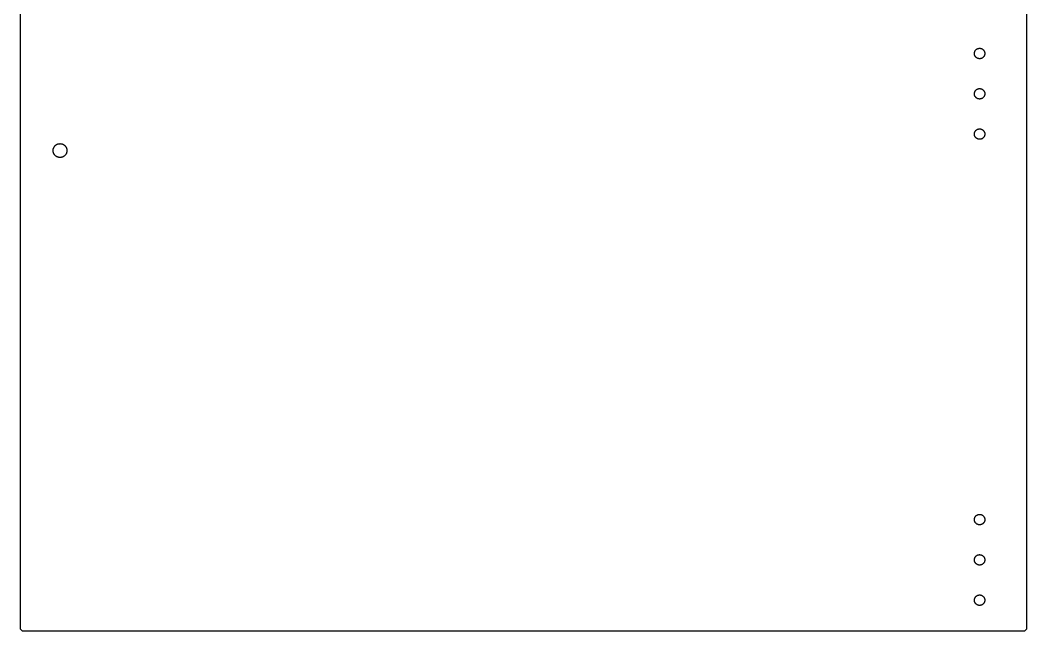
# Model space of a CAD drawing. Extents: x 0 to 328, y 398 to 796.
# Drawn here: x 0 to 328, y 398 to 597 of the extents above; entities that cross this region are included whole.
import ezdxf

# ---------------------------------------------------------------- set-up
doc = ezdxf.new("R2010")
doc.units = 0

msp = doc.modelspace()

# ---------------------------------------------------------------- linework, layer by layer
at = {"layer": 'Layer 1'}
for p, q in [((0, 747), (0, 399)), ((328, 399), (328, 747)), ((311.171, 587.051), (311.227, 587.134)), ((311.227, 587.134), (311.288, 587.213)), ((311.288, 587.213), (311.354, 587.288)), ((311.354, 587.288), (311.424, 587.359)), ((311.424, 587.359), (311.499, 587.426)), ((311.499, 587.426), (311.576, 587.488)), ((311.576, 587.488), (311.658, 587.546)), ((311.658, 587.546), (311.743, 587.599)), ((311.743, 587.599), (311.776, 587.617)), ((311.776, 587.617), (311.83, 587.646)), ((311.83, 587.646), (311.92, 587.689)), ((311.92, 587.689), (312.013, 587.726)), ((312.013, 587.726), (312.108, 587.758)), ((312.108, 587.758), (312.204, 587.784)), ((312.204, 587.784), (312.229, 587.789)), ((312.229, 587.789), (312.302, 587.804)), ((312.302, 587.804), (312.376, 587.815)), ((312.376, 587.815), (312.401, 587.819)), ((312.401, 587.819), (312.5, 587.828)), ((312.5, 587.828), (312.6, 587.831)), ((312.6, 587.831), (312.7, 587.828)), ((312.7, 587.828), (312.8, 587.819)), ((312.8, 587.819), (312.813, 587.817)), ((312.813, 587.817), (312.898, 587.804)), ((312.898, 587.804), (312.94, 587.796)), ((312.94, 587.796), (312.996, 587.784)), ((312.996, 587.784), (313.092, 587.758)), ((313.092, 587.758), (313.187, 587.726)), ((313.187, 587.726), (313.217, 587.714)), ((313.217, 587.714), (313.28, 587.689)), ((313.28, 587.689), (313.327, 587.667)), ((313.327, 587.667), (313.37, 587.647)), ((313.37, 587.647), (313.458, 587.599)), ((313.458, 587.599), (313.513, 587.564)), ((313.513, 587.564), (313.542, 587.546)), ((313.542, 587.546), (313.624, 587.488)), ((313.624, 587.488), (313.677, 587.446)), ((313.677, 587.446), (313.702, 587.426)), ((313.702, 587.426), (313.776, 587.359)), ((313.776, 587.359), (313.846, 587.287)), ((313.846, 587.287), (313.912, 587.213)), ((313.912, 587.213), (313.973, 587.133)), ((313.973, 587.133), (314.029, 587.051)), ((310.899, 586.105), (310.901, 586.205)), ((310.901, 586.079), (310.899, 586.105)), ((310.901, 586.205), (310.908, 586.304)), ((310.904, 586.005), (310.901, 586.079)), ((310.914, 585.906), (310.904, 586.005)), ((310.908, 586.304), (310.921, 586.404)), ((310.93, 585.807), (310.914, 585.906)), ((310.921, 586.404), (310.927, 586.431)), ((310.927, 586.431), (310.94, 586.501)), ((310.952, 585.71), (310.93, 585.807)), ((310.94, 586.501), (310.965, 586.598)), ((310.979, 585.614), (310.952, 585.71)), ((310.965, 586.598), (310.995, 586.693)), ((311.013, 585.52), (310.979, 585.614)), ((310.995, 586.693), (311.031, 586.787)), ((311.051, 585.428), (311.013, 585.52)), ((311.031, 586.787), (311.072, 586.878)), ((311.095, 585.338), (311.051, 585.428)), ((311.072, 586.878), (311.081, 586.894)), ((311.081, 586.894), (311.119, 586.966)), ((311.144, 585.251), (311.095, 585.338)), ((311.119, 586.966), (311.171, 587.051)), ((311.198, 585.167), (311.144, 585.251)), ((311.217, 585.142), (311.198, 585.167)), ((311.257, 585.087), (311.217, 585.142)), ((311.321, 585.009), (311.257, 585.087)), ((311.389, 584.936), (311.321, 585.009)), ((311.457, 584.871), (311.389, 584.936)), ((311.461, 584.867), (311.457, 584.871)), ((311.528, 584.81), (311.461, 584.867)), ((311.537, 584.803), (311.528, 584.81)), ((311.617, 584.742), (311.537, 584.803)), ((311.699, 584.687), (311.617, 584.742)), ((311.786, 584.637), (311.699, 584.687)), ((311.875, 584.592), (311.786, 584.637)), ((311.967, 584.552), (311.875, 584.592)), ((312.004, 584.538), (311.967, 584.552)), ((312.06, 584.517), (312.004, 584.538)), ((312.156, 584.488), (312.06, 584.517)), ((312.18, 584.483), (312.156, 584.488)), ((312.253, 584.465), (312.18, 584.483)), ((312.351, 584.448), (312.253, 584.465)), ((312.45, 584.436), (312.351, 584.448)), ((312.55, 584.43), (312.45, 584.436)), ((312.65, 584.43), (312.55, 584.43)), ((312.75, 584.436), (312.65, 584.43)), ((312.849, 584.448), (312.75, 584.436)), ((312.947, 584.465), (312.849, 584.448)), ((313.044, 584.488), (312.947, 584.465)), ((313.14, 584.517), (313.044, 584.488)), ((313.233, 584.552), (313.14, 584.517)), ((313.307, 584.584), (313.233, 584.552)), ((313.325, 584.591), (313.307, 584.584)), ((313.414, 584.637), (313.325, 584.591)), ((313.5, 584.687), (313.414, 584.637)), ((313.544, 584.716), (313.5, 584.687)), ((313.584, 584.742), (313.544, 584.716)), ((313.597, 584.752), (313.584, 584.742)), ((313.663, 584.802), (313.597, 584.752)), ((313.739, 584.867), (313.663, 584.802)), ((313.811, 584.936), (313.739, 584.867)), ((313.879, 585.009), (313.811, 584.936)), ((313.943, 585.086), (313.879, 585.009)), ((314.002, 585.167), (313.943, 585.086)), ((314.021, 585.196), (314.002, 585.167)), ((314.056, 585.251), (314.021, 585.196)), ((314.029, 587.051), (314.081, 586.966)), ((314.105, 585.338), (314.056, 585.251)), ((314.081, 586.966), (314.128, 586.877)), ((314.149, 585.428), (314.105, 585.338)), ((314.128, 586.877), (314.169, 586.787)), ((314.187, 585.52), (314.149, 585.428)), ((314.169, 586.787), (314.205, 586.693)), ((314.221, 585.614), (314.187, 585.52)), ((314.205, 586.693), (314.235, 586.598)), ((314.248, 585.71), (314.221, 585.614)), ((314.235, 586.598), (314.26, 586.502)), ((314.261, 585.77), (314.248, 585.71)), ((314.26, 586.502), (314.279, 586.403)), ((314.27, 585.807), (314.261, 585.77)), ((314.286, 585.906), (314.27, 585.807)), ((314.279, 586.403), (314.292, 586.304)), ((314.296, 586.005), (314.286, 585.906)), ((314.292, 586.304), (314.299, 586.205)), ((314.301, 586.105), (314.296, 586.005)), ((314.299, 586.205), (314.301, 586.105)), ((311.171, 573.921), (311.227, 574.004)), ((311.227, 574.004), (311.288, 574.083)), ((311.288, 574.083), (311.325, 574.124)), ((311.325, 574.124), (311.354, 574.158)), ((311.354, 574.158), (311.397, 574.201)), ((311.397, 574.201), (311.424, 574.229)), ((311.424, 574.229), (311.499, 574.296)), ((311.499, 574.296), (311.576, 574.358)), ((311.576, 574.358), (311.658, 574.416)), ((311.658, 574.416), (311.742, 574.469)), ((311.742, 574.469), (311.83, 574.516)), ((311.83, 574.516), (311.921, 574.559)), ((311.921, 574.559), (312.013, 574.596)), ((312.013, 574.596), (312.108, 574.628)), ((312.108, 574.628), (312.204, 574.654)), ((312.204, 574.654), (312.229, 574.659)), ((312.229, 574.659), (312.302, 574.674)), ((312.302, 574.674), (312.376, 574.685)), ((312.376, 574.685), (312.401, 574.689)), ((312.401, 574.689), (312.5, 574.698)), ((312.5, 574.698), (312.6, 574.701)), ((312.6, 574.701), (312.7, 574.698)), ((312.7, 574.698), (312.8, 574.689)), ((312.8, 574.689), (312.813, 574.687)), ((312.813, 574.687), (312.898, 574.674)), ((312.898, 574.674), (312.94, 574.666)), ((312.94, 574.666), (312.996, 574.654)), ((312.996, 574.654), (313.092, 574.628)), ((313.092, 574.628), (313.187, 574.596)), ((313.187, 574.596), (313.217, 574.584)), ((313.217, 574.584), (313.28, 574.559)), ((313.28, 574.559), (313.289, 574.555)), ((313.289, 574.555), (313.37, 574.516)), ((313.37, 574.516), (313.387, 574.507)), ((313.387, 574.507), (313.458, 574.469)), ((313.458, 574.469), (313.542, 574.416)), ((313.542, 574.416), (313.624, 574.358)), ((313.624, 574.358), (313.636, 574.349)), ((313.636, 574.349), (313.702, 574.295)), ((313.702, 574.295), (313.776, 574.229)), ((313.776, 574.229), (313.846, 574.157)), ((313.846, 574.157), (313.912, 574.083)), ((313.912, 574.083), (313.973, 574.003)), ((313.973, 574.003), (314.029, 573.921)), ((310.899, 572.975), (310.901, 573.075)), ((310.901, 572.949), (310.899, 572.975)), ((310.901, 573.075), (310.908, 573.174)), ((310.904, 572.875), (310.901, 572.949)), ((310.914, 572.776), (310.904, 572.875)), ((310.908, 573.174), (310.921, 573.274)), ((310.93, 572.677), (310.914, 572.776)), ((310.921, 573.274), (310.927, 573.301)), ((310.927, 573.301), (310.94, 573.371)), ((310.952, 572.58), (310.93, 572.677)), ((310.94, 573.371), (310.965, 573.468)), ((310.979, 572.484), (310.952, 572.58)), ((310.965, 573.468), (310.995, 573.563)), ((311.013, 572.39), (310.979, 572.484)), ((310.995, 573.563), (311.031, 573.657)), ((311.051, 572.298), (311.013, 572.39)), ((311.031, 573.657), (311.073, 573.748)), ((311.095, 572.208), (311.051, 572.298)), ((311.073, 573.748), (311.091, 573.782)), ((311.091, 573.782), (311.119, 573.836)), ((311.144, 572.121), (311.095, 572.208)), ((311.119, 573.836), (311.171, 573.921)), ((311.198, 572.037), (311.144, 572.121)), ((311.217, 572.012), (311.198, 572.037)), ((311.257, 571.957), (311.217, 572.012)), ((311.321, 571.879), (311.257, 571.957)), ((311.389, 571.806), (311.321, 571.879)), ((311.457, 571.741), (311.389, 571.806)), ((311.461, 571.737), (311.457, 571.741)), ((311.528, 571.68), (311.461, 571.737)), ((311.537, 571.673), (311.528, 571.68)), ((311.617, 571.612), (311.537, 571.673)), ((311.699, 571.557), (311.617, 571.612)), ((311.786, 571.507), (311.699, 571.557)), ((311.875, 571.462), (311.786, 571.507)), ((311.967, 571.422), (311.875, 571.462)), ((312.004, 571.408), (311.967, 571.422)), ((312.06, 571.387), (312.004, 571.408)), ((312.156, 571.358), (312.06, 571.387)), ((312.18, 571.353), (312.156, 571.358)), ((312.253, 571.335), (312.18, 571.353)), ((312.351, 571.318), (312.253, 571.335)), ((312.45, 571.306), (312.351, 571.318)), ((312.55, 571.3), (312.45, 571.306)), ((312.65, 571.3), (312.55, 571.3)), ((312.75, 571.306), (312.65, 571.3)), ((312.849, 571.318), (312.75, 571.306)), ((312.947, 571.335), (312.849, 571.318)), ((313.044, 571.358), (312.947, 571.335)), ((313.14, 571.387), (313.044, 571.358)), ((313.233, 571.422), (313.14, 571.387)), ((313.325, 571.462), (313.233, 571.422)), ((313.414, 571.507), (313.325, 571.462)), ((313.5, 571.557), (313.414, 571.507)), ((313.544, 571.586), (313.5, 571.557)), ((313.584, 571.612), (313.544, 571.586)), ((313.597, 571.622), (313.584, 571.612)), ((313.663, 571.672), (313.597, 571.622)), ((313.739, 571.737), (313.663, 571.672)), ((313.811, 571.806), (313.739, 571.737)), ((313.879, 571.88), (313.811, 571.806)), ((313.943, 571.956), (313.879, 571.88)), ((314.002, 572.037), (313.943, 571.956)), ((314.021, 572.066), (314.002, 572.037)), ((314.056, 572.121), (314.021, 572.066)), ((314.029, 573.921), (314.081, 573.836)), ((314.105, 572.208), (314.056, 572.121)), ((314.081, 573.836), (314.128, 573.747)), ((314.149, 572.298), (314.105, 572.208)), ((314.128, 573.747), (314.169, 573.657)), ((314.187, 572.39), (314.149, 572.298)), ((314.169, 573.657), (314.205, 573.563)), ((314.221, 572.484), (314.187, 572.39)), ((314.205, 573.563), (314.235, 573.468)), ((314.248, 572.58), (314.221, 572.484)), ((314.235, 573.468), (314.26, 573.372)), ((314.261, 572.64), (314.248, 572.58)), ((314.26, 573.372), (314.279, 573.273)), ((314.27, 572.677), (314.261, 572.64)), ((314.286, 572.776), (314.27, 572.677)), ((314.279, 573.273), (314.291, 573.179)), ((314.296, 572.875), (314.286, 572.776)), ((314.291, 573.179), (314.299, 573.075)), ((314.301, 572.975), (314.296, 572.875)), ((314.299, 573.075), (314.301, 572.975)), ((311.227, 560.874), (311.288, 560.953)), ((311.288, 560.953), (311.325, 560.994)), ((311.325, 560.994), (311.354, 561.028)), ((311.354, 561.028), (311.397, 561.071)), ((311.397, 561.071), (311.424, 561.099)), ((311.424, 561.099), (311.499, 561.166)), ((311.499, 561.166), (311.576, 561.228)), ((311.576, 561.228), (311.658, 561.286)), ((311.658, 561.286), (311.742, 561.339)), ((311.742, 561.339), (311.83, 561.386)), ((311.83, 561.386), (311.921, 561.429)), ((311.921, 561.429), (312.013, 561.466)), ((312.013, 561.466), (312.108, 561.498)), ((312.108, 561.498), (312.204, 561.524)), ((312.204, 561.524), (312.302, 561.544)), ((312.302, 561.544), (312.401, 561.559)), ((312.401, 561.559), (312.5, 561.568)), ((312.5, 561.568), (312.6, 561.571)), ((312.6, 561.571), (312.6, 561.571)), ((312.6, 561.571), (312.7, 561.568)), ((312.7, 561.568), (312.768, 561.562)), ((312.768, 561.562), (312.799, 561.559)), ((312.799, 561.559), (312.898, 561.544)), ((312.898, 561.544), (312.996, 561.524)), ((312.996, 561.524), (313.092, 561.498)), ((313.092, 561.498), (313.187, 561.466)), ((313.187, 561.466), (313.28, 561.429)), ((313.28, 561.429), (313.37, 561.386)), ((313.37, 561.386), (313.386, 561.377)), ((313.386, 561.377), (313.458, 561.339)), ((313.458, 561.339), (313.542, 561.286)), ((313.542, 561.286), (313.624, 561.228)), ((313.624, 561.228), (313.636, 561.219)), ((313.636, 561.219), (313.702, 561.165)), ((313.702, 561.165), (313.776, 561.099)), ((313.776, 561.099), (313.846, 561.027)), ((313.846, 561.027), (313.912, 560.953)), ((313.912, 560.953), (313.973, 560.873)), ((310.899, 559.845), (310.901, 559.945)), ((310.901, 559.819), (310.899, 559.845)), ((310.901, 559.945), (310.908, 560.044)), ((310.904, 559.745), (310.901, 559.819)), ((310.914, 559.646), (310.904, 559.745)), ((310.908, 560.044), (310.921, 560.144)), ((310.93, 559.547), (310.914, 559.646)), ((310.921, 560.144), (310.927, 560.171)), ((310.927, 560.171), (310.94, 560.241)), ((310.952, 559.45), (310.93, 559.547)), ((310.94, 560.241), (310.965, 560.338)), ((310.979, 559.354), (310.952, 559.45)), ((310.965, 560.338), (310.995, 560.433)), ((311.013, 559.26), (310.979, 559.354)), ((310.995, 560.433), (311.031, 560.527)), ((311.051, 559.168), (311.013, 559.26)), ((311.031, 560.527), (311.073, 560.618)), ((311.095, 559.078), (311.051, 559.168)), ((311.073, 560.618), (311.091, 560.652)), ((311.091, 560.652), (311.119, 560.706)), ((311.144, 558.991), (311.095, 559.078)), ((311.119, 560.706), (311.171, 560.791)), ((311.198, 558.907), (311.144, 558.991)), ((311.171, 560.791), (311.227, 560.874)), ((311.217, 558.882), (311.198, 558.907)), ((311.257, 558.827), (311.217, 558.882)), ((311.321, 558.749), (311.257, 558.827)), ((311.389, 558.676), (311.321, 558.749)), ((311.461, 558.607), (311.389, 558.676)), ((311.537, 558.543), (311.461, 558.607)), ((311.604, 558.492), (311.537, 558.543)), ((311.616, 558.483), (311.604, 558.492)), ((311.699, 558.427), (311.616, 558.483)), ((311.77, 558.386), (311.699, 558.427)), ((311.786, 558.377), (311.77, 558.386)), ((311.875, 558.332), (311.786, 558.377)), ((311.967, 558.292), (311.875, 558.332)), ((312.004, 558.278), (311.967, 558.292)), ((312.06, 558.257), (312.004, 558.278)), ((312.156, 558.228), (312.06, 558.257)), ((312.18, 558.223), (312.156, 558.228)), ((312.253, 558.205), (312.18, 558.223)), ((312.351, 558.188), (312.253, 558.205)), ((312.45, 558.176), (312.351, 558.188)), ((312.55, 558.17), (312.45, 558.176)), ((312.65, 558.17), (312.55, 558.17)), ((312.75, 558.176), (312.65, 558.17)), ((312.849, 558.188), (312.75, 558.176)), ((312.947, 558.205), (312.849, 558.188)), ((313.044, 558.228), (312.947, 558.205)), ((313.126, 558.253), (313.044, 558.228)), ((313.14, 558.257), (313.126, 558.253)), ((313.234, 558.292), (313.14, 558.257)), ((313.325, 558.331), (313.234, 558.292)), ((313.414, 558.377), (313.325, 558.331)), ((313.5, 558.427), (313.414, 558.377)), ((313.584, 558.482), (313.5, 558.427)), ((313.597, 558.493), (313.584, 558.482)), ((313.663, 558.542), (313.597, 558.493)), ((313.739, 558.607), (313.663, 558.542)), ((313.811, 558.676), (313.739, 558.607)), ((313.879, 558.749), (313.811, 558.676)), ((313.943, 558.826), (313.879, 558.749)), ((314.002, 558.907), (313.943, 558.826)), ((313.973, 560.873), (314.029, 560.791)), ((314.021, 558.936), (314.002, 558.907)), ((314.056, 558.991), (314.021, 558.936)), ((314.029, 560.791), (314.081, 560.706)), ((314.105, 559.078), (314.056, 558.991)), ((314.081, 560.706), (314.128, 560.617)), ((314.149, 559.168), (314.105, 559.078)), ((314.128, 560.617), (314.169, 560.527)), ((314.187, 559.26), (314.149, 559.168)), ((314.169, 560.527), (314.205, 560.433)), ((314.221, 559.354), (314.187, 559.26)), ((314.205, 560.433), (314.235, 560.338)), ((314.248, 559.45), (314.221, 559.354)), ((314.235, 560.338), (314.26, 560.242)), ((314.261, 559.51), (314.248, 559.45)), ((314.26, 560.242), (314.279, 560.143)), ((314.27, 559.547), (314.261, 559.51)), ((314.286, 559.646), (314.27, 559.547)), ((314.279, 560.143), (314.289, 560.067)), ((314.296, 559.745), (314.286, 559.646)), ((314.289, 560.067), (314.299, 559.945)), ((314.301, 559.845), (314.296, 559.745)), ((314.299, 559.945), (314.301, 559.845)), ((10.75, 554.55), (10.7544, 554.649)), ((10.75, 554.451), (10.75, 554.55)), ((10.7544, 554.351), (10.75, 554.451)), ((10.7544, 554.649), (10.7633, 554.749)), ((10.7632, 554.252), (10.7544, 554.351)), ((10.7633, 554.749), (10.7764, 554.847)), ((10.7764, 554.847), (10.7939, 554.945)), ((10.7939, 554.945), (10.8159, 555.043)), ((10.8159, 555.043), (10.8169, 555.047)), ((10.8169, 555.047), (10.842, 555.139)), ((10.842, 555.139), (10.867, 555.217)), ((10.867, 555.217), (10.8722, 555.233)), ((10.8722, 555.233), (10.9068, 555.327)), ((10.9068, 555.327), (10.9455, 555.419)), ((10.9455, 555.419), (10.988, 555.508)), ((10.988, 555.508), (11.0346, 555.596)), ((11.0346, 555.596), (11.0852, 555.683)), ((11.0852, 555.683), (11.0862, 555.684)), ((11.0862, 555.684), (11.1391, 555.766)), ((11.1391, 555.766), (11.1972, 555.847)), ((11.1972, 555.847), (11.2029, 555.854)), ((11.2029, 555.854), (11.2585, 555.926)), ((11.2585, 555.926), (11.323, 556.001)), ((11.323, 556.001), (11.3913, 556.074)), ((11.3913, 556.074), (11.4191, 556.101)), ((11.4191, 556.101), (11.4623, 556.143)), ((11.4623, 556.143), (11.5365, 556.21)), ((11.5365, 556.21), (11.6137, 556.273)), ((11.6137, 556.273), (11.6932, 556.332)), ((11.6932, 556.332), (11.7759, 556.389)), ((11.7759, 556.389), (11.8603, 556.441)), ((11.8603, 556.441), (11.9476, 556.489)), ((11.9476, 556.489), (12.0364, 556.534)), ((12.0364, 556.534), (12.1276, 556.575)), ((12.1276, 556.575), (12.2198, 556.611)), ((12.2198, 556.611), (12.314, 556.643)), ((12.314, 556.643), (12.4095, 556.672)), ((12.4095, 556.672), (12.5065, 556.696)), ((12.5065, 556.696), (12.6041, 556.715)), ((12.6041, 556.715), (12.7021, 556.731)), ((12.7021, 556.731), (12.8013, 556.742)), ((12.8013, 556.742), (12.9003, 556.748)), ((12.9003, 556.748), (13.0003, 556.751)), ((13.0003, 556.751), (13.0003, 556.751)), ((13.0003, 556.751), (13.0994, 556.748)), ((13.0994, 556.748), (13.1992, 556.742)), ((13.1992, 556.742), (13.2978, 556.731)), ((13.2978, 556.731), (13.3964, 556.715)), ((13.3964, 556.715), (13.4937, 556.696)), ((13.4937, 556.696), (13.5905, 556.672)), ((13.5905, 556.672), (13.6862, 556.643)), ((13.6862, 556.643), (13.78, 556.611)), ((13.78, 556.611), (13.873, 556.574)), ((13.873, 556.574), (13.8931, 556.565)), ((13.8931, 556.565), (13.9638, 556.534)), ((13.9638, 556.534), (14.0526, 556.489)), ((14.0526, 556.489), (14.1399, 556.441)), ((14.1399, 556.441), (14.2243, 556.388)), ((14.2243, 556.388), (14.307, 556.332)), ((14.307, 556.332), (14.3864, 556.273)), ((14.3864, 556.273), (14.4637, 556.21)), ((14.4637, 556.21), (14.5376, 556.143)), ((14.5376, 556.143), (14.6091, 556.073)), ((14.6091, 556.073), (14.6769, 556.001)), ((14.6769, 556.001), (14.7419, 555.925)), ((14.7419, 555.925), (14.803, 555.847)), ((14.803, 555.847), (14.861, 555.766)), ((14.861, 555.766), (14.9149, 555.682)), ((14.9149, 555.682), (14.9656, 555.596)), ((14.9656, 555.596), (14.9673, 555.593)), ((14.9673, 555.593), (15.0121, 555.508)), ((15.0121, 555.508), (15.0492, 555.43)), ((15.0492, 555.43), (15.0546, 555.418)), ((15.0546, 555.418), (15.0933, 555.326)), ((15.0933, 555.326), (15.0965, 555.318)), ((15.0965, 555.318), (15.1278, 555.233)), ((15.1278, 555.233), (15.1581, 555.139)), ((15.1581, 555.139), (15.1842, 555.042)), ((15.1842, 555.042), (15.2061, 554.945)), ((15.2061, 554.945), (15.2236, 554.847)), ((15.2236, 554.847), (15.2368, 554.748)), ((15.2368, 554.748), (15.2456, 554.649)), ((15.2452, 554.347), (15.2368, 554.251)), ((15.2456, 554.35), (15.2452, 554.347)), ((15.2456, 554.649), (15.2495, 554.562)), ((15.25, 554.45), (15.2456, 554.35)), ((15.2495, 554.562), (15.25, 554.55)), ((15.25, 554.55), (15.25, 554.45)), ((10.7764, 554.153), (10.7632, 554.252)), ((10.7939, 554.055), (10.7764, 554.153)), ((10.8158, 553.958), (10.7939, 554.055)), ((10.8418, 553.862), (10.8158, 553.958)), ((10.8722, 553.767), (10.8418, 553.862)), ((10.9068, 553.673), (10.8722, 553.767)), ((10.9452, 553.582), (10.9068, 553.673)), ((10.988, 553.492), (10.9452, 553.582)), ((11.0107, 553.449), (10.988, 553.492)), ((11.0344, 553.404), (11.0107, 553.449)), ((11.0848, 553.318), (11.0344, 553.404)), ((11.1392, 553.234), (11.0848, 553.318)), ((11.1968, 553.153), (11.1392, 553.234)), ((11.2583, 553.075), (11.1968, 553.153)), ((11.3231, 552.999), (11.2583, 553.075)), ((11.3912, 552.926), (11.3231, 552.999)), ((11.4621, 552.857), (11.3912, 552.926)), ((11.5365, 552.79), (11.4621, 552.857)), ((11.5645, 552.767), (11.5365, 552.79)), ((11.6134, 552.727), (11.5645, 552.767)), ((11.693, 552.668), (11.6134, 552.727)), ((11.7757, 552.612), (11.693, 552.668)), ((11.8601, 552.559), (11.7757, 552.612)), ((11.9474, 552.511), (11.8601, 552.559)), ((12.0361, 552.466), (11.9474, 552.511)), ((12.1273, 552.426), (12.0361, 552.466)), ((12.22, 552.389), (12.1273, 552.426)), ((12.314, 552.357), (12.22, 552.389)), ((12.3579, 552.344), (12.314, 552.357)), ((12.4094, 552.328), (12.3579, 552.344)), ((12.4702, 552.313), (12.4094, 552.328)), ((12.506, 552.304), (12.4702, 552.313)), ((12.6039, 552.285), (12.506, 552.304)), ((12.702, 552.269), (12.6039, 552.285)), ((12.8011, 552.258), (12.702, 552.269)), ((12.9006, 552.252), (12.8011, 552.258)), ((12.9997, 552.249), (12.9006, 552.252)), ((13.0997, 552.252), (12.9997, 552.249)), ((13.1987, 552.258), (13.0997, 552.252)), ((13.2979, 552.269), (13.1987, 552.258)), ((13.3959, 552.285), (13.2979, 552.269)), ((13.4935, 552.304), (13.3959, 552.285)), ((13.5905, 552.328), (13.4935, 552.304)), ((13.686, 552.357), (13.5905, 552.328)), ((13.7802, 552.389), (13.686, 552.357)), ((13.8724, 552.425), (13.7802, 552.389)), ((13.9636, 552.466), (13.8724, 552.425)), ((14.0011, 552.485), (13.9636, 552.466)), ((14.0525, 552.511), (14.0011, 552.485)), ((14.1393, 552.559), (14.0525, 552.511)), ((14.2244, 552.612), (14.1393, 552.559)), ((14.2658, 552.64), (14.2244, 552.612)), ((14.3064, 552.667), (14.2658, 552.64)), ((14.3865, 552.727), (14.3064, 552.667)), ((14.4632, 552.79), (14.3865, 552.727)), ((14.5377, 552.857), (14.4632, 552.79)), ((14.609, 552.926), (14.5377, 552.857)), ((14.6769, 552.999), (14.609, 552.926)), ((14.7414, 553.074), (14.6769, 552.999)), ((14.8031, 553.153), (14.7414, 553.074)), ((14.8606, 553.234), (14.8031, 553.153)), ((14.9147, 553.317), (14.8606, 553.234)), ((14.9148, 553.317), (14.9147, 553.317)), ((14.9654, 553.404), (14.9148, 553.317)), ((15.012, 553.492), (14.9654, 553.404)), ((15.0545, 553.581), (15.012, 553.492)), ((15.0933, 553.673), (15.0545, 553.581)), ((15.1, 553.692), (15.0933, 553.673)), ((15.1277, 553.766), (15.1, 553.692)), ((15.1514, 553.841), (15.1277, 553.766)), ((15.158, 553.861), (15.1514, 553.841)), ((15.1831, 553.953), (15.158, 553.861)), ((15.1841, 553.957), (15.1831, 553.953)), ((15.2061, 554.055), (15.1841, 553.957)), ((15.2236, 554.153), (15.2061, 554.055)), ((15.2259, 554.17), (15.2236, 554.153)), ((15.2368, 554.251), (15.2259, 554.17)), ((310.899, 434.235), (310.901, 434.3352)), ((310.901, 434.2103), (310.899, 434.235)), ((310.901, 434.3352), (310.908, 434.4343)), ((310.904, 434.1354), (310.901, 434.2103)), ((310.914, 434.0358), (310.904, 434.1354)), ((310.908, 434.4343), (310.921, 434.5337)), ((310.93, 433.9375), (310.914, 434.0358)), ((310.921, 434.5337), (310.928, 434.5681)), ((310.928, 434.5681), (310.94, 434.6315)), ((310.952, 433.8403), (310.93, 433.9375)), ((310.94, 434.6315), (310.965, 434.7284)), ((310.979, 433.7439), (310.952, 433.8403)), ((310.965, 434.7284), (310.995, 434.8233)), ((311.013, 433.6497), (310.979, 433.7439)), ((310.995, 434.8233), (311.031, 434.9166)), ((311.051, 433.5579), (311.013, 433.6497)), ((311.031, 434.9166), (311.072, 435.0077)), ((311.095, 433.4679), (311.051, 433.5579)), ((311.072, 435.0077), (311.081, 435.0247)), ((311.081, 435.0247), (311.119, 435.0962)), ((311.144, 433.381), (311.095, 433.4679)), ((311.119, 435.0962), (311.171, 435.1814)), ((311.198, 433.297), (311.144, 433.381)), ((311.171, 435.1814), (311.227, 435.2636)), ((311.22, 433.2673), (311.198, 433.297)), ((311.257, 433.2166), (311.22, 433.2673)), ((311.227, 435.2636), (311.288, 435.3427)), ((311.321, 433.1393), (311.257, 433.2166)), ((311.288, 435.3427), (311.354, 435.4176)), ((311.389, 433.0663), (311.321, 433.1393)), ((311.354, 435.4176), (311.424, 435.4888)), ((311.443, 433.0141), (311.389, 433.0663)), ((311.424, 435.4888), (311.499, 435.5559)), ((311.461, 432.9974), (311.443, 433.0141)), ((311.52, 432.9465), (311.461, 432.9974)), ((311.499, 435.5559), (311.576, 435.618)), ((311.576, 435.618), (311.658, 435.6758)), ((311.658, 435.6758), (311.743, 435.7289)), ((311.743, 435.7289), (311.754, 435.735)), ((311.754, 435.735), (311.83, 435.7765)), ((311.83, 435.7765), (311.92, 435.819)), ((311.92, 435.819), (312.013, 435.8564)), ((312.013, 435.8564), (312.108, 435.8879)), ((312.108, 435.8879), (312.204, 435.9141)), ((312.204, 435.9141), (312.214, 435.9161)), ((312.214, 435.9161), (312.302, 435.9344)), ((312.302, 435.9344), (312.364, 435.9436)), ((312.364, 435.9436), (312.401, 435.949)), ((312.401, 435.949), (312.5, 435.9578)), ((312.5, 435.9578), (312.6, 435.9607)), ((312.6, 435.9607), (312.7, 435.9578)), ((312.7, 435.9578), (312.8, 435.949)), ((312.8, 435.949), (312.8, 435.9489)), ((312.8, 435.9489), (312.898, 435.9344)), ((312.898, 435.9344), (312.996, 435.9141)), ((312.996, 435.9141), (313.092, 435.888)), ((313.092, 435.888), (313.187, 435.8562)), ((313.187, 435.8562), (313.206, 435.8484)), ((313.206, 435.8484), (313.28, 435.819)), ((313.28, 435.819), (313.336, 435.7927)), ((313.336, 435.7927), (313.37, 435.7765)), ((313.37, 435.7765), (313.458, 435.7286)), ((313.458, 435.7286), (313.513, 435.6942)), ((313.513, 435.6942), (313.542, 435.6759)), ((313.542, 435.6759), (313.624, 435.6179)), ((313.624, 435.6179), (313.702, 435.5557)), ((313.739, 432.9972), (313.663, 432.9324)), ((313.702, 435.5557), (313.776, 435.4888)), ((313.811, 433.0663), (313.739, 432.9972)), ((313.776, 435.4888), (313.846, 435.4174)), ((313.879, 433.1395), (313.811, 433.0663)), ((313.846, 435.4174), (313.912, 435.3425)), ((313.943, 433.2162), (313.879, 433.1395)), ((313.912, 435.3425), (313.973, 435.2634)), ((314.002, 433.2971), (313.943, 433.2162)), ((313.973, 435.2634), (314.029, 435.1814)), ((314.056, 433.3807), (314.002, 433.2971)), ((314.029, 435.1814), (314.081, 435.0959)), ((314.105, 433.4679), (314.056, 433.3807)), ((314.081, 435.0959), (314.128, 435.0074)), ((314.149, 433.5577), (314.105, 433.4679)), ((314.128, 435.0074), (314.169, 434.9167)), ((314.187, 433.6496), (314.149, 433.5577)), ((314.169, 434.9167), (314.205, 434.8231)), ((314.221, 433.7441), (314.187, 433.6496)), ((314.205, 434.8231), (314.235, 434.728)), ((314.248, 433.8397), (314.221, 433.7441)), ((314.235, 434.728), (314.26, 434.6316)), ((314.261, 433.8978), (314.248, 433.8397)), ((314.26, 434.6316), (314.279, 434.5331)), ((314.27, 433.9373), (314.261, 433.8978)), ((314.286, 434.0361), (314.27, 433.9373)), ((314.279, 434.5331), (314.292, 434.4341)), ((314.296, 434.135), (314.286, 434.0361)), ((314.292, 434.4341), (314.299, 434.3349)), ((314.301, 434.235), (314.296, 434.135)), ((314.299, 434.3349), (314.301, 434.235)), ((311.537, 432.9327), (311.52, 432.9465)), ((311.617, 432.8724), (311.537, 432.9327)), ((311.699, 432.8173), (311.617, 432.8724)), ((311.786, 432.7668), (311.699, 432.8173)), ((311.875, 432.7216), (311.786, 432.7668)), ((311.967, 432.6816), (311.875, 432.7216)), ((312.06, 432.6473), (311.967, 432.6816)), ((312.156, 432.6183), (312.06, 432.6473)), ((312.253, 432.5951), (312.156, 432.6183)), ((312.351, 432.5775), (312.253, 432.5951)), ((312.45, 432.5659), (312.351, 432.5775)), ((312.55, 432.56), (312.45, 432.5659)), ((312.65, 432.56), (312.55, 432.56)), ((312.75, 432.5659), (312.65, 432.56)), ((312.848, 432.5775), (312.75, 432.5659)), ((312.947, 432.5951), (312.848, 432.5775)), ((313.044, 432.6182), (312.947, 432.5951)), ((313.14, 432.6472), (313.044, 432.6182)), ((313.186, 432.6642), (313.14, 432.6472)), ((313.233, 432.6816), (313.186, 432.6642)), ((313.31, 432.715), (313.233, 432.6816)), ((313.325, 432.7215), (313.31, 432.715)), ((313.414, 432.7668), (313.325, 432.7215)), ((313.5, 432.817), (313.414, 432.7668)), ((313.55, 432.8502), (313.5, 432.817)), ((313.583, 432.8724), (313.55, 432.8502)), ((313.652, 432.9237), (313.583, 432.8724)), ((313.663, 432.9324), (313.652, 432.9237)), ((310.899, 421.105), (310.901, 421.2052)), ((310.901, 421.08), (310.899, 421.105)), ((310.901, 421.2052), (310.908, 421.3043)), ((310.904, 421.0054), (310.901, 421.08)), ((310.914, 420.9058), (310.904, 421.0054)), ((310.908, 421.3043), (310.921, 421.4037)), ((310.93, 420.8074), (310.914, 420.9058)), ((310.921, 421.4037), (310.928, 421.4372)), ((310.928, 421.4372), (310.94, 421.5015)), ((310.952, 420.7103), (310.93, 420.8074)), ((310.94, 421.5015), (310.965, 421.5983)), ((310.979, 420.6143), (310.952, 420.7103)), ((310.965, 421.5983), (310.995, 421.6934)), ((311.013, 420.5197), (310.979, 420.6143)), ((310.995, 421.6934), (311.031, 421.7869)), ((311.051, 420.4279), (311.013, 420.5197)), ((311.031, 421.7869), (311.073, 421.8778)), ((311.095, 420.3379), (311.051, 420.4279)), ((311.073, 421.8778), (311.087, 421.9051)), ((311.087, 421.9051), (311.119, 421.9659)), ((311.144, 420.251), (311.095, 420.3379)), ((311.119, 421.9659), (311.171, 422.0515)), ((311.198, 420.167), (311.144, 420.251)), ((311.171, 422.0515), (311.227, 422.1336)), ((311.225, 420.1302), (311.198, 420.167)), ((311.257, 420.0866), (311.225, 420.1302)), ((311.227, 422.1336), (311.288, 422.2127)), ((311.321, 420.0093), (311.257, 420.0866)), ((311.288, 422.2127), (311.324, 422.2538)), ((311.389, 419.9363), (311.321, 420.0093)), ((311.324, 422.2538), (311.354, 422.2877)), ((311.354, 422.2877), (311.402, 422.3365)), ((311.436, 419.891), (311.389, 419.9363)), ((311.402, 422.3365), (311.424, 422.3588)), ((311.424, 422.3588), (311.499, 422.4259)), ((311.461, 419.8674), (311.436, 419.891)), ((311.52, 419.8173), (311.461, 419.8674)), ((311.499, 422.4259), (311.576, 422.488)), ((311.576, 422.488), (311.658, 422.546)), ((311.658, 422.546), (311.742, 422.5986)), ((311.742, 422.5986), (311.83, 422.6465)), ((311.83, 422.6465), (311.921, 422.6892)), ((311.921, 422.6892), (312.013, 422.7262)), ((312.013, 422.7262), (312.108, 422.758)), ((312.108, 422.758), (312.205, 422.7841)), ((312.205, 422.7841), (312.207, 422.7846)), ((312.207, 422.7846), (312.302, 422.8044)), ((312.302, 422.8044), (312.389, 422.8173)), ((312.389, 422.8173), (312.401, 422.819)), ((312.401, 422.819), (312.5, 422.8278)), ((312.5, 422.8278), (312.6, 422.8307)), ((312.6, 422.8307), (312.658, 422.829)), ((312.658, 422.829), (312.7, 422.8278)), ((312.7, 422.8278), (312.8, 422.819)), ((312.8, 422.819), (312.898, 422.8044)), ((312.898, 422.8044), (312.996, 422.7841)), ((312.996, 422.7841), (313.092, 422.758)), ((313.092, 422.758), (313.187, 422.7262)), ((313.187, 422.7262), (313.206, 422.7184)), ((313.206, 422.7184), (313.28, 422.689)), ((313.28, 422.689), (313.304, 422.6775)), ((313.304, 422.6775), (313.37, 422.6463)), ((313.37, 422.6463), (313.381, 422.6407)), ((313.381, 422.6407), (313.458, 422.5987)), ((313.458, 422.5987), (313.542, 422.5458)), ((313.542, 422.5458), (313.624, 422.4879)), ((313.624, 422.4879), (313.629, 422.4838)), ((313.629, 422.4838), (313.702, 422.4254)), ((313.739, 419.8672), (313.663, 419.8023)), ((313.702, 422.4254), (313.776, 422.3589)), ((313.811, 419.9363), (313.739, 419.8672)), ((313.776, 422.3589), (313.846, 422.2874)), ((313.879, 420.0095), (313.811, 419.9363)), ((313.846, 422.2874), (313.912, 422.2125)), ((313.943, 420.0862), (313.879, 420.0095)), ((313.912, 422.2125), (313.973, 422.1334)), ((314.002, 420.1671), (313.943, 420.0862)), ((313.973, 422.1334), (314.029, 422.0514)), ((314.056, 420.2507), (314.002, 420.1671)), ((314.029, 422.0514), (314.081, 421.9659)), ((314.105, 420.3379), (314.056, 420.2507)), ((314.081, 421.9659), (314.128, 421.8774)), ((314.149, 420.4277), (314.105, 420.3379)), ((314.128, 421.8774), (314.169, 421.7867)), ((314.187, 420.5196), (314.149, 420.4277)), ((314.169, 421.7867), (314.205, 421.6931)), ((314.221, 420.6141), (314.187, 420.5196)), ((314.205, 421.6931), (314.235, 421.598)), ((314.248, 420.7097), (314.221, 420.6141)), ((314.235, 421.598), (314.26, 421.5016)), ((314.261, 420.7684), (314.248, 420.7097)), ((314.26, 421.5016), (314.279, 421.4031)), ((314.27, 420.8073), (314.261, 420.7684)), ((314.286, 420.9061), (314.27, 420.8073)), ((314.279, 421.4031), (314.292, 421.3041)), ((314.296, 421.005), (314.286, 420.9061)), ((314.292, 421.3041), (314.299, 421.2049)), ((314.301, 421.105), (314.296, 421.005)), ((314.299, 421.2049), (314.301, 421.105)), ((311.537, 419.8027), (311.52, 419.8173)), ((311.617, 419.7424), (311.537, 419.8027)), ((311.699, 419.6873), (311.617, 419.7424)), ((311.786, 419.6368), (311.699, 419.6873)), ((311.875, 419.5916), (311.786, 419.6368)), ((311.967, 419.5516), (311.875, 419.5916)), ((312.06, 419.5173), (311.967, 419.5516)), ((312.156, 419.4883), (312.06, 419.5173)), ((312.253, 419.4651), (312.156, 419.4883)), ((312.351, 419.4475), (312.253, 419.4651)), ((312.45, 419.4359), (312.351, 419.4475)), ((312.55, 419.43), (312.45, 419.4359)), ((312.65, 419.43), (312.55, 419.43)), ((312.75, 419.4359), (312.65, 419.43)), ((312.819, 419.444), (312.75, 419.4359)), ((312.848, 419.4475), (312.819, 419.444)), ((312.947, 419.4651), (312.848, 419.4475)), ((313.044, 419.4882), (312.947, 419.4651)), ((313.14, 419.5172), (313.044, 419.4882)), ((313.233, 419.5515), (313.14, 419.5172)), ((313.325, 419.5916), (313.233, 419.5515)), ((313.414, 419.6368), (313.325, 419.5916)), ((313.5, 419.687), (313.414, 419.6368)), ((313.548, 419.7187), (313.5, 419.687)), ((313.583, 419.7424), (313.548, 419.7187)), ((313.658, 419.799), (313.583, 419.7424)), ((313.663, 419.8023), (313.658, 419.799)), ((310.899, 407.975), (310.901, 408.0752)), ((310.901, 407.95016), (310.899, 407.975)), ((310.901, 408.0752), (310.908, 408.1743)), ((310.904, 407.87536), (310.901, 407.95016)), ((310.914, 407.77583), (310.904, 407.87536)), ((310.908, 408.1743), (310.921, 408.2737)), ((310.93, 407.67745), (310.914, 407.77583)), ((310.921, 408.2737), (310.928, 408.3086)), ((310.928, 408.3086), (310.94, 408.3715)), ((310.952, 407.58029), (310.93, 407.67745)), ((310.94, 408.3715), (310.965, 408.4683)), ((310.979, 407.48395), (310.952, 407.58029)), ((310.965, 408.4683), (310.995, 408.5634)), ((311.013, 407.38974), (310.979, 407.48395)), ((310.995, 408.5634), (311.031, 408.6569)), ((311.051, 407.29794), (311.013, 407.38974)), ((311.031, 408.6569), (311.073, 408.7478)), ((311.095, 407.20793), (311.051, 407.29794)), ((311.073, 408.7478), (311.086, 408.7738)), ((311.086, 408.7738), (311.119, 408.8359)), ((311.144, 407.12097), (311.095, 407.20793)), ((311.119, 408.8359), (311.171, 408.9215)), ((311.198, 407.03703), (311.144, 407.12097)), ((311.171, 408.9215), (311.227, 409.0036)), ((311.225, 407.00025), (311.198, 407.03703)), ((311.257, 406.95661), (311.225, 407.00025)), ((311.227, 409.0036), (311.288, 409.0827)), ((311.321, 406.87933), (311.257, 406.95661)), ((311.288, 409.0827), (311.324, 409.1228)), ((311.389, 406.80629), (311.321, 406.87933)), ((311.324, 409.1228), (311.354, 409.1577)), ((311.354, 409.1577), (311.402, 409.2065)), ((311.461, 406.73746), (311.389, 406.80629)), ((311.402, 409.2065), (311.424, 409.2288)), ((311.424, 409.2288), (311.499, 409.2959)), ((311.537, 406.67248), (311.461, 406.73746)), ((311.499, 409.2959), (311.576, 409.358)), ((311.576, 409.358), (311.658, 409.416)), ((311.658, 409.416), (311.742, 409.4686)), ((311.742, 409.4686), (311.83, 409.5165)), ((311.83, 409.5165), (311.921, 409.5592)), ((311.921, 409.5592), (312.013, 409.5962)), ((312.013, 409.5962), (312.108, 409.628)), ((312.108, 409.628), (312.205, 409.6541)), ((312.205, 409.6541), (312.23, 409.6595)), ((312.23, 409.6595), (312.302, 409.6744)), ((312.302, 409.6744), (312.401, 409.689)), ((312.401, 409.689), (312.475, 409.6956)), ((312.475, 409.6956), (312.5, 409.6978)), ((312.5, 409.6978), (312.6, 409.7007)), ((312.6, 409.7007), (312.7, 409.6978)), ((312.7, 409.6978), (312.799, 409.689)), ((312.799, 409.689), (312.898, 409.6743)), ((312.898, 409.6743), (312.996, 409.6541)), ((312.996, 409.6541), (313.093, 409.6279)), ((313.093, 409.6279), (313.187, 409.5963)), ((313.187, 409.5963), (313.28, 409.5589)), ((313.28, 409.5589), (313.37, 409.5163)), ((313.37, 409.5163), (313.38, 409.5107)), ((313.38, 409.5107), (313.458, 409.4687)), ((313.458, 409.4687), (313.542, 409.4158)), ((313.542, 409.4158), (313.624, 409.3579)), ((313.624, 409.3579), (313.631, 409.3524)), ((313.631, 409.3524), (313.702, 409.2954)), ((313.739, 406.73722), (313.663, 406.67235)), ((313.702, 409.2954), (313.776, 409.2289)), ((313.811, 406.80626), (313.739, 406.73722)), ((313.776, 409.2289), (313.846, 409.1574)), ((313.879, 406.8795), (313.811, 406.80626)), ((313.846, 409.1574), (313.912, 409.0825)), ((313.943, 406.95623), (313.879, 406.8795)), ((313.912, 409.0825), (313.973, 409.0034)), ((314.002, 407.03714), (313.943, 406.95623)), ((313.973, 409.0034), (314.029, 408.9214)), ((314.056, 407.12074), (314.002, 407.03714)), ((314.029, 408.9214), (314.081, 408.8359)), ((314.105, 407.20793), (314.056, 407.12074)), ((314.081, 408.8359), (314.128, 408.7474)), ((314.149, 407.29773), (314.105, 407.20793)), ((314.128, 408.7474), (314.169, 408.6567)), ((314.187, 407.38959), (314.149, 407.29773)), ((314.169, 408.6567), (314.205, 408.5631)), ((314.221, 407.48406), (314.187, 407.38959)), ((314.205, 408.5631), (314.235, 408.4681)), ((314.248, 407.57971), (314.221, 407.48406)), ((314.235, 408.4681), (314.26, 408.3716)), ((314.261, 407.6381), (314.248, 407.57971)), ((314.26, 408.3716), (314.279, 408.2731)), ((314.27, 407.67729), (314.261, 407.6381)), ((314.286, 407.77606), (314.27, 407.67729)), ((314.279, 408.2731), (314.292, 408.1741)), ((314.296, 407.87502), (314.286, 407.77606)), ((314.292, 408.1741), (314.299, 408.0749)), ((314.301, 407.97503), (314.296, 407.87502)), ((314.299, 408.0749), (314.301, 407.97503)), ((311.549, 406.66303), (311.537, 406.67248)), ((311.616, 406.61262), (311.549, 406.66303)), ((311.699, 406.5573), (311.616, 406.61262)), ((311.778, 406.51162), (311.699, 406.5573)), ((311.786, 406.50691), (311.778, 406.51162)), ((311.875, 406.46156), (311.786, 406.50691)), ((311.967, 406.42162), (311.875, 406.46156)), ((312.06, 406.3873), (311.967, 406.42162)), ((312.156, 406.35827), (312.06, 406.3873)), ((312.253, 406.33514), (312.156, 406.35827)), ((312.351, 406.31755), (312.253, 406.33514)), ((312.45, 406.3059), (312.351, 406.31755)), ((312.55, 406.3), (312.45, 406.3059)), ((312.65, 406.3), (312.55, 406.3)), ((312.75, 406.30587), (312.65, 406.3)), ((312.792, 406.31085), (312.75, 406.30587)), ((312.848, 406.31752), (312.792, 406.31085)), ((312.947, 406.33508), (312.848, 406.31752)), ((312.98, 406.34291), (312.947, 406.33508)), ((313.044, 406.35824), (312.98, 406.34291)), ((313.139, 406.3871), (313.044, 406.35824)), ((313.234, 406.4217), (313.139, 406.3871)), ((313.325, 406.46154), (313.234, 406.4217)), ((313.397, 406.49809), (313.325, 406.46154)), ((313.414, 406.50662), (313.397, 406.49809)), ((313.5, 406.55717), (313.414, 406.50662)), ((313.583, 406.61239), (313.5, 406.55717)), ((313.654, 406.6657), (313.583, 406.61239)), ((313.663, 406.67235), (313.654, 406.6657)), ((0, 399), (0.01231, 398.84357)), ((0.01231, 398.84357), (0.04894, 398.69098)), ((0.04894, 398.69098), (0.10899, 398.54601)), ((0.10899, 398.54601), (0.19098, 398.41221)), ((0.19098, 398.41221), (0.29289, 398.29289)), ((0.29289, 398.29289), (0.41221, 398.19098)), ((0.41221, 398.19098), (0.54601, 398.10899)), ((0.54601, 398.10899), (0.69098, 398.04894)), ((0.69098, 398.04894), (0.84357, 398.01231)), ((0.84357, 398.01231), (1, 398)), ((1, 398), (327, 398)), ((327, 398), (327.156, 398.01231)), ((327.156, 398.01231), (327.309, 398.04894)), ((327.309, 398.04894), (327.454, 398.10899)), ((327.454, 398.10899), (327.588, 398.19098)), ((327.588, 398.19098), (327.707, 398.29289)), ((327.707, 398.29289), (327.809, 398.41221)), ((327.809, 398.41221), (327.891, 398.54601)), ((327.891, 398.54601), (327.951, 398.69098)), ((327.951, 398.69098), (327.988, 398.84357)), ((327.988, 398.84357), (328, 399))]:
    msp.add_line(p, q, dxfattribs=at)

doc.saveas('drawing.dxf')
